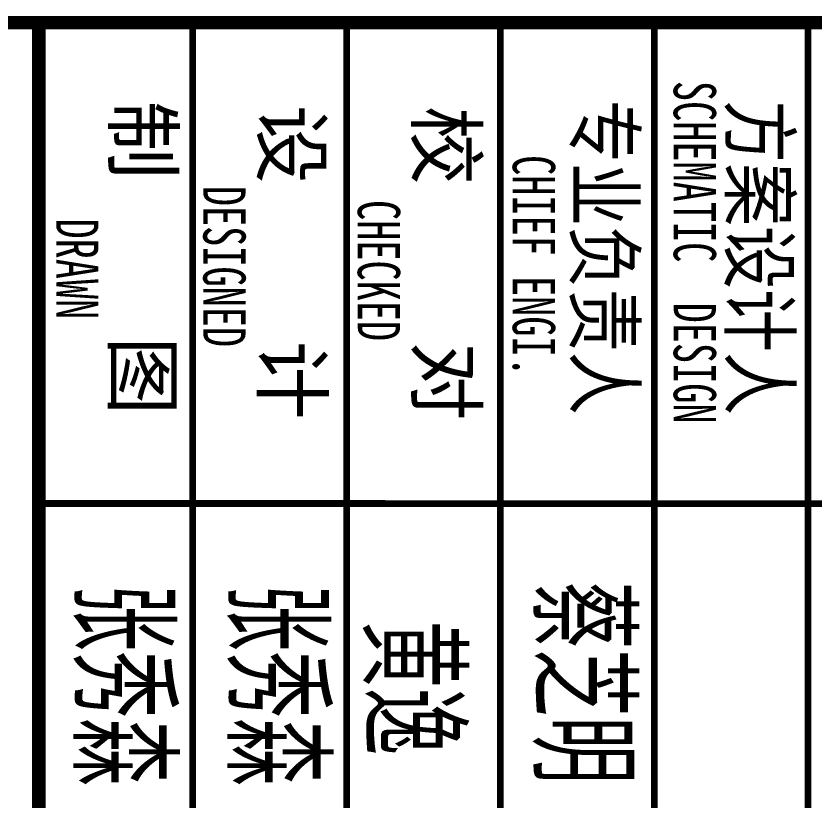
# Model space of a CAD drawing. Extents: x -518115 to 389031, y -231062 to 1628073.
# Drawn here: x 136671 to 138746, y -110300 to -108262 of the extents above; entities that cross this region are included whole.
import ezdxf
from ezdxf.enums import TextEntityAlignment as Align

# ---------------------------------------------------------------- set-up
doc = ezdxf.new("R2010")
doc.units = 0
doc.header["$LTSCALE"] = 1000
doc.header["$MEASUREMENT"] = 0
doc.layers.add('图框', color=140, linetype='Continuous')
doc.layers.add('图签文字', color=147, linetype='Continuous')
doc.styles.add('建筑图签-1', font='', dxfattribs={"width": 0.7})
doc.styles.add('建筑图签-2', font='TXT.shx', dxfattribs={"width": 0.5, "bigfont": 'HZTXT.shx'})
doc.styles.get('建筑图签-1').set_extended_font_data('SimHei')

# ---------------------------------------------------------------- blocks, each defined once
blk = doc.blocks.new('A$C549D2611')
at = {"layer": '图框'}
for points, const_width in [([(38052.5, -29200), (38052.5, -500)], 35), ([(39302.2, -25799.8), (39302.5, -22599.8)], 17.5), ([(38052.5, -23799.8), (41552.5, -23799.8)], 17.5), ([(38052.5, -24199.8), (41552.5, -24199.8)], 17.5), ([(38052.5, -24599.8), (41552.5, -24599.8)], 17.5), ([(38052.5, -24999.8), (41552.5, -24999.8)], 17.5), ([(38052.5, -25399.8), (41552.5, -25399.8)], 17.5), ([(38052.5, -25799.8), (41552.5, -25799.8)], 35)]:
    blk.add_lwpolyline(points, dxfattribs=dict(at, const_width=const_width))
at = {"layer": '图框', "style": '建筑图签-1', "width": 0.7}
blk.add_text('SCHEMATIC  DESIGN', height=110, dxfattribs=at).set_placement((38203.8, -24149.3, -899.5))
for s, p in [('CHIEF ENGI.', (38684.7, -24512.6)), ('CHECKED  ', (38749, -24915.6)), ('DESIGNED ', (38712.2, -25317.3)), (' DRAWN   ', (38744.8, -25699.7))]:
    blk.add_text(s, height=110, dxfattribs=at).set_placement(p, align=Align.MIDDLE)
at = {"layer": '图签文字', "color": 7, "style": '建筑图签-1', "width": 0.8}
for s, p in [('方案设计人', (38253.7, -24000.9)), ('专业负责人', (38253.1, -24404.2))]:
    blk.add_text(s, height=150, dxfattribs=at).set_placement(p)
at = {"layer": '图签文字', "color": 1, "style": '建筑图签-2', "width": 0.7}
for s, p in [('蔡芝明', (39505.6, -24514.5)), ('黄逸', (39606.5, -24956.9)), ('张秀森', (39510.6, -25309.8)), ('张秀森', (39510.6, -25709.8))]:
    blk.add_text(s, height=250, dxfattribs=at).set_placement(p)
at = {"layer": '图签文字', "color": 7, "style": '建筑图签-1'}
for s, p in [('校    对', (38269.1, -24815.9)), ('设    计', (38266.4, -25216.7)), ('制    图', (38254.9, -25604.2))]:
    blk.add_text(s, height=150, dxfattribs=at).set_placement(p)

msp = doc.modelspace()

# ---------------------------------------------------------------- block references
at = {"rotation": 270}
msp.add_blockref('A$C549D2611', (162530.5, -70226.6), dxfattribs=at)

doc.saveas('drawing.dxf')
